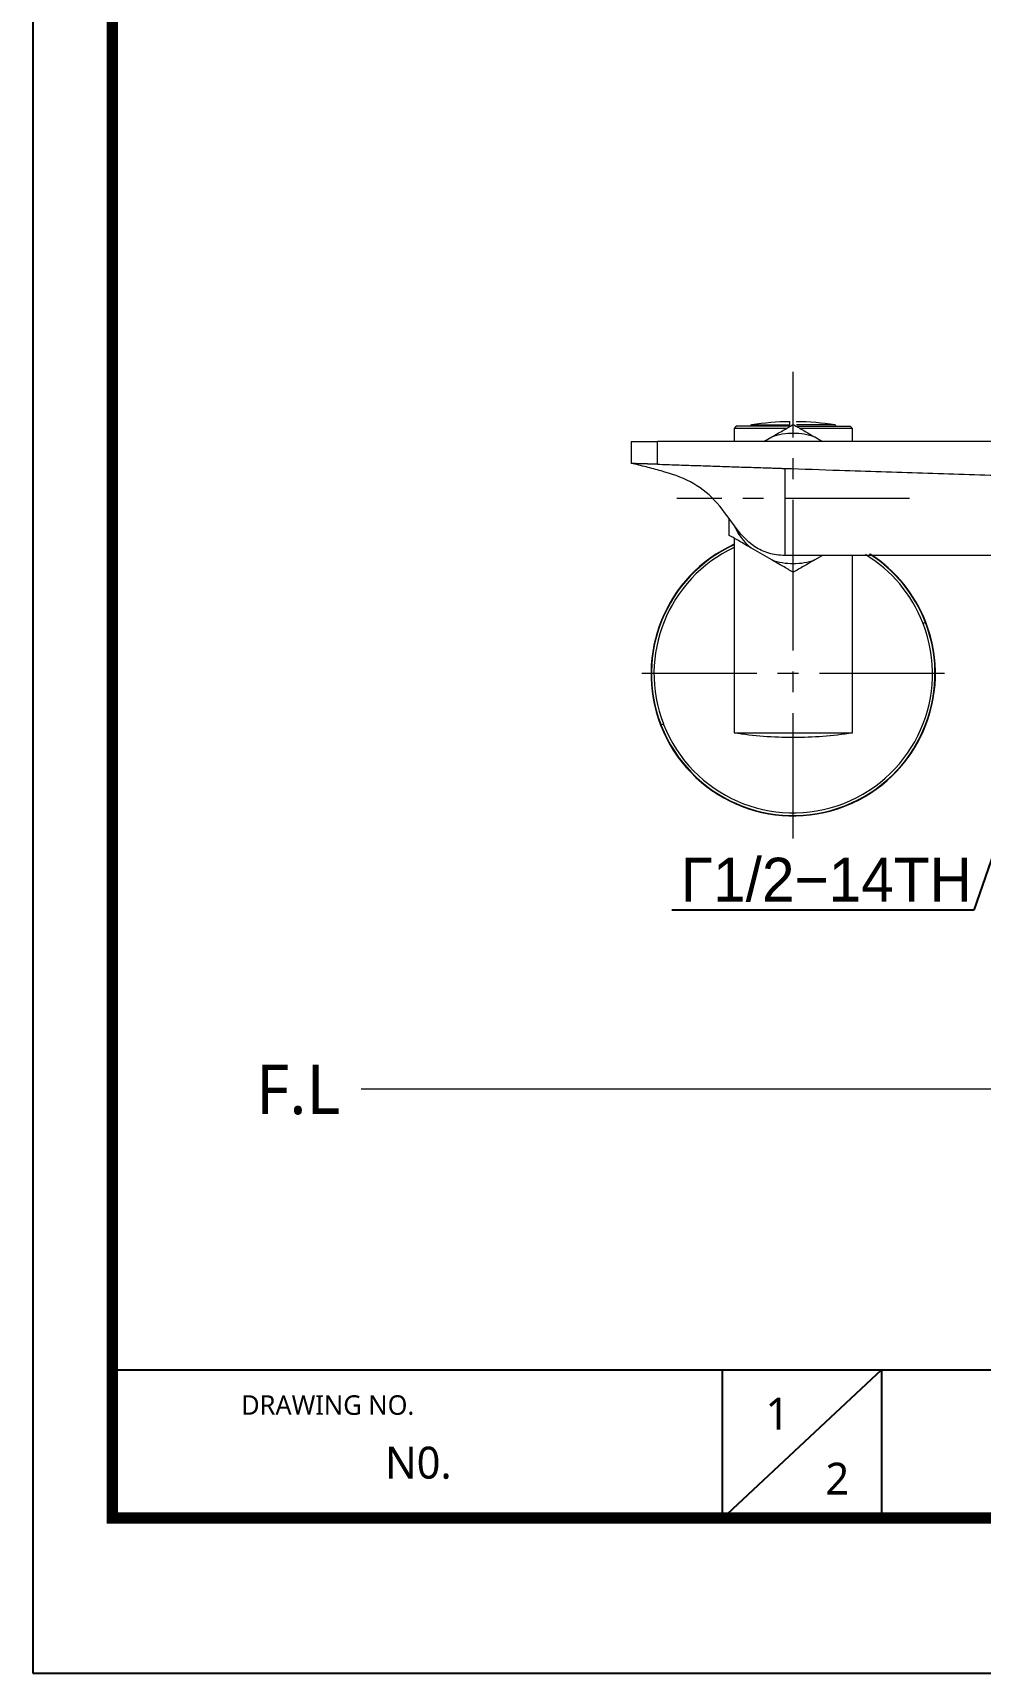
# Model space of a CAD drawing. Extents: x 2340 to 3468, y 0 to 827.
# Drawn here: x 2339.6 to 2555.9, y 0 to 374.5 of the extents above; entities that cross this region are included whole.
import ezdxf
from ezdxf import colors
from ezdxf.entities.mleader import LeaderData, LeaderLine
from ezdxf.math import Vec2, Vec3

# ---------------------------------------------------------------- set-up
doc = ezdxf.new("R2010")
doc.units = 0
doc.header["$LTSCALE"] = 3
doc.header["$MEASUREMENT"] = 0
doc.linetypes.add('CENTER2', pattern=[28.575, 19.05, -3.175, 3.175, -3.175])
doc.layers.get('0').update_dxf_attribs({"linetype": 'CONTINUOUS'})
doc.layers.add('1', color=7, linetype='CONTINUOUS')
doc.layers.add('Cneter', color=1, linetype='CENTER2', lineweight=13)
doc.layers.add('치수선', color=7, linetype='CONTINUOUS', lineweight=20)
doc.styles.add('Daelim Dimension', font='NanumGothic.ttf')
doc.styles.get("Standard").update_dxf_attribs({"font": 'SYMBOL'})

msp = doc.modelspace()

# ---------------------------------------------------------------- linework, layer by layer
at = {"color": 5}
msp.add_line((2357.71, 69.28), (3266.3, 69.28), dxfattribs=at)
at = {"color": 5, "ltscale": 40}
for p, q in [((2496.98, 69.28), (2496.98, 35.27)), ((2496.98, 69.28), (2496.98, 35.27)), ((2533.37, 69.28), (2496.98, 35.27)), ((2533.37, 69.28), (2496.98, 35.27)), ((2533.37, 69.28), (2533.37, 35.27)), ((2533.37, 69.28), (2533.37, 35.27))]:
    msp.add_line(p, q, dxfattribs=at)
at = {"ltscale": 0.5}
msp.add_lwpolyline([(2339.56, 0), (3467.96, 0), (3467.96, 826.8), (2339.56, 826.8)], close=True, dxfattribs=at)
at = {"color": 5, "linetype": 'ByBlock', "lineweight": 200, "const_width": 2.6}
msp.add_lwpolyline([(2357.71, 35.4), (3449.71, 35.4), (3449.71, 807.6), (2357.71, 807.6)], close=True, dxfattribs=at)
at = {"layer": '1', "color": 7, "linetype": 'Continuous', "lineweight": 18}
for p, q in [((2500.2, 284.68), (2499.7, 284.18)), ((2512.56, 284.68), (2500.2, 284.68)), ((2512.45, 284.98), (2512.45, 285.71)), ((2513.83, 284.68), (2526.2, 284.68)), ((2513.95, 285.71), (2513.95, 285.69)), ((2526.7, 284.18), (2526.2, 284.68)), ((2476.2, 281.18), (2482.2, 281.18)), ((2476.2, 281.18), (2476.2, 276.18)), ((2561.7, 281.18), (2482.2, 281.18)), ((2511.67, 284.18), (2499.7, 284.18)), ((2499.7, 284.18), (2499.7, 281.18)), ((2506.51, 281.18), (2508.29, 282.21)), ((2526.7, 284.18), (2514.71, 284.18)), ((2518.11, 282.21), (2519.88, 281.18)), ((2526.7, 281.18), (2526.7, 284.18)), ((2499.7, 259.12), (2499.7, 214.68)), ((2508.29, 254.16), (2503.51, 256.92)), ((2519.88, 255.18), (2518.11, 254.16)), ((2526.7, 214.68), (2526.7, 255.18)), ((2499.7, 214.68), (2513.2, 214.68)), ((2513.2, 214.68), (2526.7, 214.68))]:
    msp.add_line(p, q, dxfattribs=at)
at = {"layer": '1', "color": 7, "linetype": 'Continuous', "lineweight": 13}
for p, q in [((2503.7, 284.98), (2512.45, 284.98)), ((2522.69, 284.98), (2513.95, 284.98)), ((2482.2, 275.99), (2482.2, 281.18)), ((2543.38, 239.87), (2542.84, 239.66)), ((2543.38, 239.87), (2543.48, 239.91)), ((2543.48, 239.91), (2543.48, 239.91)), ((2483.01, 216.5), (2482.91, 216.46)), ((2482.91, 216.46), (2482.91, 216.46)), ((2483.01, 216.5), (2483.55, 216.71))]:
    msp.add_line(p, q, dxfattribs=at)
at = {"layer": '1', "color": 7, "linetype": 'Continuous', "lineweight": 18}
for centre, radius, start, end in [((2503.75, 284.68), 0.3, 98.8058, 180), ((2513.2, 223.68), 62.03, 90.6928, 98.8058), ((2513.2, 223.68), 62.03, 81.1942, 89.3072), ((2522.65, 284.68), 0.3, 0, 81.1942), ((2513.2, 268.18), 14.86, 90, 109.2942), ((2513.2, 268.18), 14.86, 70.7058, 90), ((2513.2, 268.18), 14.86, 204.0948, 229.2942), ((2513.2, 228.18), 32.47, 114.5634, 201.1631), ((2513.2, 228.18), 32.47, 21.1631, 57.1828), ((2513.2, 268.18), 14.86, 250.7058, 270), ((2513.2, 268.18), 14.86, 270, 289.2942), ((2513.2, 228.18), 32.47, 291.1631, 21.1631), ((2513.2, 228.18), 32.47, 201.1631, 291.1631), ((2513.2, 305.31), 91.63, 261.5272, 270), ((2513.2, 305.31), 91.63, 270, 278.4728)]:
    msp.add_arc(centre, radius, start, end, dxfattribs=at)
at = {"layer": '1', "color": 7, "linetype": 'Continuous', "lineweight": 13}
for radius, start, end in [(32.47, 114.5638, 201.1631), (32.37, 114.6455, 201.1631), (31.79, 115.1258, 201.1631), (31.79, 21.4272, 58.7365), (32.37, 21.4272, 57.4614), (32.47, 21.4149, 56.4518), (32.47, 201.4149, 21.1631), (32.37, 201.4272, 21.1631), (31.79, 21.1631, 21.4272), (32.37, 21.1631, 21.4272), (32.47, 21.1631, 21.4149), (31.79, 201.4272, 21.1631), (32.47, 201.1631, 201.4149), (32.37, 201.1631, 201.4272), (31.79, 201.1631, 201.4272)]:
    msp.add_arc((2513.2, 228.18), radius, start, end, dxfattribs=at)
at = {"layer": '1', "color": 7, "linetype": 'Continuous', "lineweight": 18}
for points, knots in [([(2508.29, 282.21), (2508.72, 282.46), (2509.14, 282.7), (2509.98, 283.18), (2510.39, 283.42), (2511.21, 283.89), (2511.61, 284.13), (2512.41, 284.59), (2512.8, 284.82), (2513.2, 285.04)], [0, 0, 0, 0, 0.25, 0.25, 0.5, 0.5, 0.75, 0.75, 1, 1, 1, 1]), ([(2513.2, 285.04), (2513.59, 284.82), (2513.98, 284.59), (2514.78, 284.13), (2515.18, 283.89), (2516, 283.42), (2516.41, 283.18), (2517.25, 282.7), (2517.67, 282.46), (2518.11, 282.21)], [0, 0, 0, 0, 0.25, 0.25, 0.5, 0.5, 0.75, 0.75, 1, 1, 1, 1]), ([(2511.26, 255.18), (2510.02, 255.18), (2507.53, 255.52), (2503.26, 257.52), (2499.58, 262.03), (2495.5, 268.02), (2489.93, 272.32), (2484.18, 274.18), (2479.63, 275.38), (2477.37, 275.94), (2476.2, 276.18), (2476.2, 276.18)], [0, 0, 0, 0, 0.083333, 0.166666, 0.333332, 0.499998, 0.666664, 0.83333, 0.916663, 0.999996, 1, 1, 1, 1]), ([(2482.2, 275.99), (2482, 275.99), (2481.8, 276), (2481.41, 276.01), (2481.22, 276.01), (2480.84, 276.02), (2480.65, 276.03), (2480.41, 276.04), (2480.36, 276.04), (2480.27, 276.04), (2480.22, 276.04), (2480.08, 276.04), (2479.99, 276.04), (2479.72, 276.05), (2479.36, 276.06), (2479.03, 276.07), (2478.78, 276.07), (2478.7, 276.07), (2478.59, 276.08), (2478.55, 276.08), (2478.47, 276.08), (2478.43, 276.08), (2478.24, 276.08), (2478.09, 276.09), (2477.82, 276.09), (2477.69, 276.1), (2477.44, 276.11), (2477.32, 276.11), (2477.18, 276.12), (2477.16, 276.12), (2477.1, 276.12), (2477.08, 276.12), (2477, 276.12), (2476.95, 276.13), (2476.81, 276.13), (2476.65, 276.14), (2476.51, 276.15), (2476.43, 276.16), (2476.4, 276.16), (2476.35, 276.17), (2476.33, 276.17), (2476.27, 276.17), (2476.22, 276.18), (2476.2, 276.18), (2476.2, 276.18)], [0, 0, 0, 0, 0.062495, 0.062495, 0.12499, 0.12499, 0.187485, 0.187485, 0.203108, 0.203108, 0.218732, 0.218732, 0.249979, 0.249979, 0.312474, 0.374969, 0.374969, 0.406216, 0.406216, 0.42184, 0.42184, 0.437464, 0.437464, 0.499959, 0.499959, 0.562454, 0.562454, 0.624948, 0.624948, 0.640572, 0.640572, 0.656196, 0.656196, 0.687443, 0.687443, 0.749938, 0.812433, 0.812433, 0.84368, 0.84368, 0.874928, 0.874928, 0.937423, 1, 1, 1, 1]), ([(2482.2, 275.99), (2482.39, 275.98), (2483.31, 275.95), (2484.96, 275.9), (2487.15, 275.82), (2489.34, 275.75), (2491.53, 275.68), (2493.73, 275.61), (2495.92, 275.54), (2498.11, 275.46), (2500.3, 275.39), (2502.49, 275.32), (2504.68, 275.25), (2506.51, 275.19), (2507.97, 275.14), (2509.06, 275.1), (2510.16, 275.07), (2510.89, 275.04), (2511.26, 275.03)], [0, 0, 0, 0, 0.01974, 0.095145, 0.17055, 0.245954, 0.321359, 0.396763, 0.472168, 0.547573, 0.622977, 0.698382, 0.773787, 0.849191, 0.886894, 0.924596, 0.962298, 1, 1, 1, 1]), ([(2511.26, 275.03), (2515.43, 274.9), (2519.61, 274.76), (2530.11, 274.41), (2536.43, 274.21), (2549.06, 273.79), (2555.38, 273.59), (2561.7, 273.38)], [0, 0, 0, 0, 0.24855, 0.24855, 0.624275, 0.624275, 1, 1, 1, 1]), ([(2498.6, 259.75), (2498.6, 260.2), (2498.6, 260.66), (2498.6, 261.58), (2498.6, 262.05), (2498.6, 262.84), (2498.6, 263.16), (2498.6, 263.48)], [0, 0, 0, 0, 0.373736, 0.373736, 0.747471, 0.747471, 1, 1, 1, 1]), ([(2503.51, 256.92), (2503.07, 257.17), (2502.65, 257.41), (2501.81, 257.9), (2501.4, 258.14), (2500.58, 258.61), (2500.18, 258.84), (2499.38, 259.3), (2498.99, 259.53), (2498.6, 259.75)], [0, 0, 0, 0, 0.25, 0.25, 0.5, 0.5, 0.75, 0.75, 1, 1, 1, 1]), ([(2513.2, 251.32), (2512.8, 251.55), (2512.41, 251.78), (2511.61, 252.24), (2511.21, 252.47), (2510.39, 252.94), (2509.98, 253.18), (2509.14, 253.66), (2508.72, 253.91), (2508.29, 254.16)], [0, 0, 0, 0, 0.25, 0.25, 0.5, 0.5, 0.75, 0.75, 1, 1, 1, 1]), ([(2518.11, 254.16), (2517.67, 253.91), (2517.25, 253.66), (2516.41, 253.18), (2516, 252.94), (2515.18, 252.47), (2514.78, 252.24), (2513.98, 251.78), (2513.59, 251.55), (2513.2, 251.32)], [0, 0, 0, 0, 0.25, 0.25, 0.5, 0.5, 0.75, 0.75, 1, 1, 1, 1])]:
    msp.add_open_spline(points, degree=3, knots=knots, dxfattribs=at)
at = {"layer": '1', "color": 7, "linetype": 'Continuous', "lineweight": 13}
msp.add_open_spline([(2511.26, 275.03), (2511.26, 274.93), (2511.25, 274.68), (2511.25, 274.19), (2511.25, 273.8), (2511.25, 272.97), (2511.25, 271.89), (2511.26, 269.64), (2511.26, 267.39), (2511.26, 264.71), (2511.26, 262.04), (2511.26, 259.87), (2511.26, 258.1), (2511.26, 257.17), (2511.26, 256.5), (2511.26, 255.93), (2511.26, 255.43), (2511.26, 255.22), (2511.26, 255.18)], degree=3, knots=[0, 0, 0, 0, 0.062499, 0.093749, 0.124999, 0.142857, 0.249999, 0.285714, 0.428571, 0.5, 0.571428, 0.714285, 0.75, 0.8125, 0.857143, 0.875, 0.9375, 1, 1, 1, 1], dxfattribs=at)
at = {"layer": '1', "color": 7, "linetype": 'Continuous', "lineweight": 18}
msp.add_open_spline([(2561.7, 255.18), (2544.88, 255.18), (2528.07, 255.18), (2511.26, 255.18)], degree=3, dxfattribs=at)
at = {"layer": 'Cneter', "lineweight": 5, "ltscale": 0.5}
for p, q in [((2513.2, 239.26), (2513.2, 297.1)), ((2539.77, 268.18), (2486.63, 268.18)), ((2513.2, 190.58), (2513.2, 265.78)), ((2547.74, 228.18), (2478.65, 228.18))]:
    msp.add_line(p, q, dxfattribs=at)
at = {"layer": '치수선'}
msp.add_line((3191.76, 133.31), (2414.56, 133.31), dxfattribs=at)

# ---------------------------------------------------------------- texts
at = {"color": 5, "ltscale": 40, "style": 'Daelim Dimension'}
msp.add_text('DRAWING NO.', height=4.453, dxfattribs=at).set_placement((2387.13, 58.99))
at = {"attachment_point": 1, "style": 'Daelim Dimension'}
for s, insert, char_height, width in [('1', (2506.88, 62.9), 7.29, 10.17), ('N0. ', (2420.01, 51.71), 7.287, 45.7148), ('2', (2520.56, 48.05), 7.29, 10.17)]:
    msp.add_mtext(s, dxfattribs=dict(at, insert=insert, char_height=char_height, width=width))
at = {"layer": '치수선', "insert": (2409.74, 138.92), "char_height": 11.25, "attachment_point": 3, "style": 'Daelim Dimension'}
msp.add_mtext_dynamic_manual_height_columns('F.L', width=17.4109, gutter_width=12.5, heights=[0], dxfattribs=at)

# ---------------------------------------------------------------- leaders
at = {"ltscale": 0.5}
ml = msp.add_multileader_mtext('Standard', dxfattribs=at)
ml.set_content('G1/2-14TH', color=256)
ml.set_leader_properties(color=5)
ml.build(insert=Vec2(0, 0))
ml.multileader.update_dxf_attribs({"text_left_attachment_type": 6, "text_right_attachment_type": 6, "dogleg_length": 0.36, "arrow_head_size": 5})
ctx = ml.context
ctx.base_point, ctx.char_height, ctx.arrow_head_size, ctx.landing_gap_size, ctx.plane_origin = Vec3(2481.61, 174.16), 10, 5, 0.09, Vec3(2466.07, 136.25)
ctx.left_attachment, ctx.right_attachment, ctx.text_align_type = 6, 6, 2
notes = []
notes.append((ctx, [(1, (1, 1, 0), (2554.45, 174.16), (-1, 0), 0.36, [(0, [(2580.98, 251.18)], 0, [])])]))
ctx.mtext.insert, ctx.mtext.alignment, ctx.mtext.flow_direction = Vec3(2554, 186.16), 3, 5
for ctx, leaders in notes:
    for number, flags, end, landing, length, lines in leaders:
        leader = LeaderData()
        leader.index, (leader.has_last_leader_line, leader.has_dogleg_vector, leader.attachment_direction) = number, flags
        leader.last_leader_point, leader.dogleg_vector, leader.dogleg_length = Vec3(end), Vec3(landing), length
        for number, points, colour, breaks in lines:
            line = LeaderLine()
            line.index, line.vertices, line.color, line.breaks = number, Vec3.list(points), colors.encode_raw_color(colour), breaks
            leader.lines.append(line)
        ctx.leaders.append(leader)

doc.saveas('drawing.dxf')
